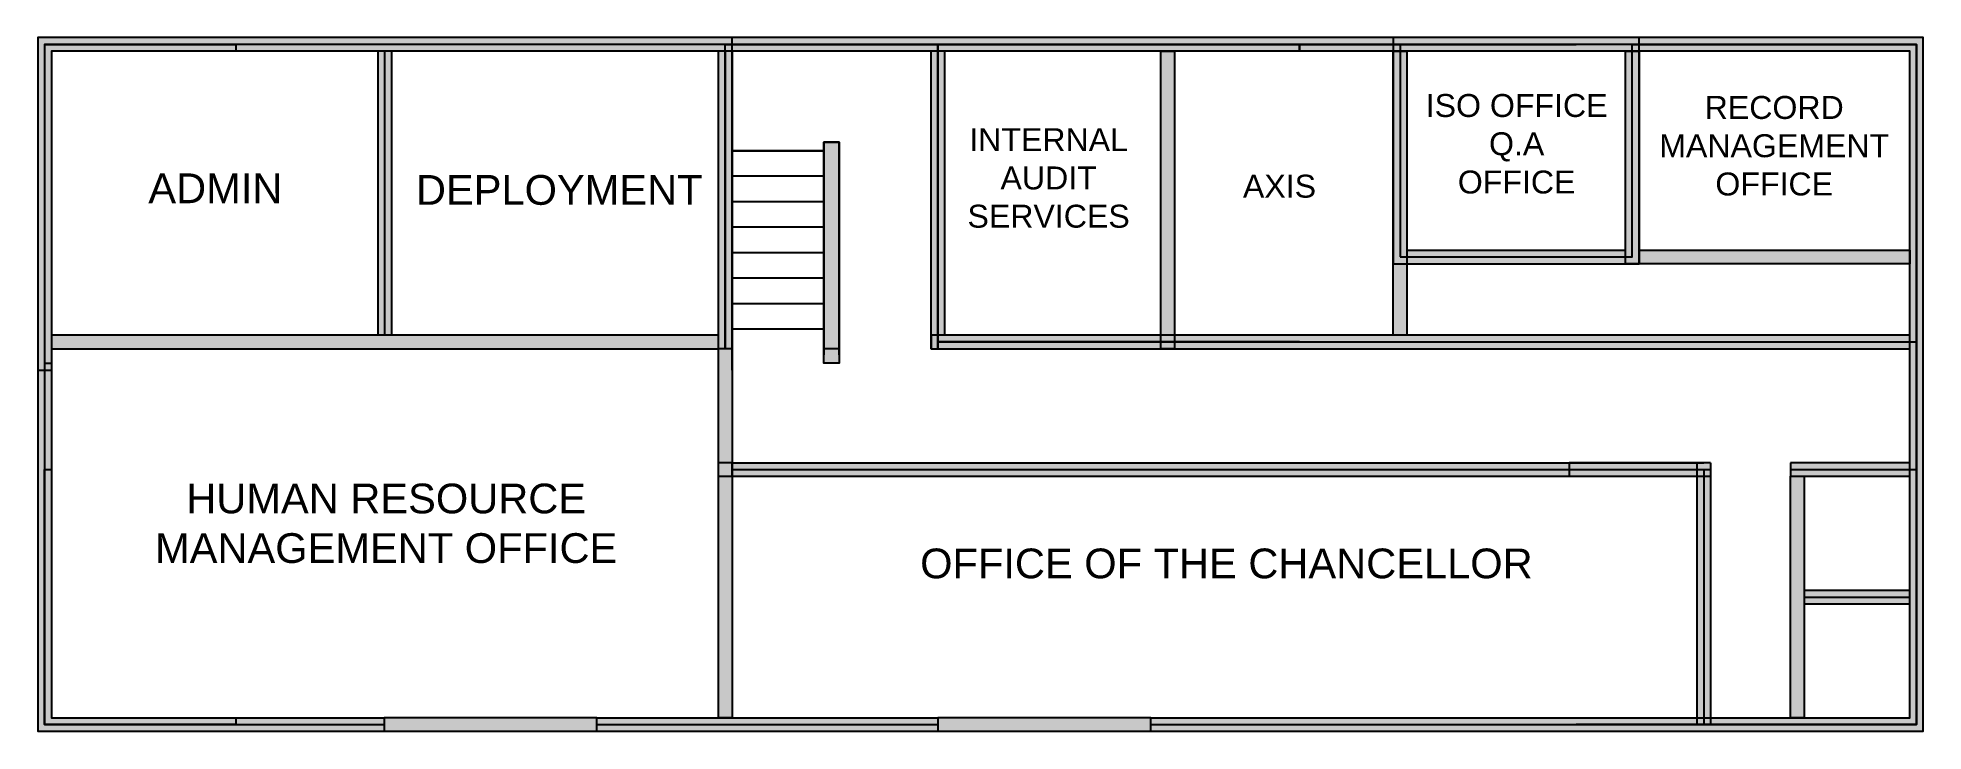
# Model space of a CAD drawing. Header units: centimetres. Extents: x 5342 to 27502, y 9932 to 18092.
import ezdxf

# ---------------------------------------------------------------- set-up
doc = ezdxf.new("R2010")
doc.units = ezdxf.units.CM
doc.layers.add('hatches', color=7, linetype='Continuous')
doc.styles.get("Standard").update_dxf_attribs({"font": 'arial.ttf'})

msp = doc.modelspace()

# ---------------------------------------------------------------- hatches: boundary and pattern name
at = {"layer": 'hatches'}
h = msp.add_hatch(color=256, dxfattribs=at)
h.dxf.hatch_style = 1
h.paths.add_polyline_path([(13502, 18092), (5342, 18092), (5342, 14182), (5422, 14182), (5422, 18012), (13422, 18012), (13502, 18012)])
h.paths.add_polyline_path([(13422, 18012), (7672, 18012), (7672, 17932), (13342, 17932), (13422, 17932)], flags=17)
h.paths.add_polyline_path([(7672, 18012), (5422, 18012), (5422, 14262), (5502, 14262), (5502, 17932), (7672, 17932)], flags=17)
h.paths.add_polyline_path([(5502, 14262), (5422, 14262), (5422, 14182), (5502, 14182)], flags=17)
h.paths.add_polyline_path([(5502, 14182), (5422, 14182), (5422, 13012), (5502, 13012), (5502, 13092)], flags=17)
h.paths.add_polyline_path([(5502, 13012), (5422, 13012), (5422, 10012), (7672, 10012), (7672, 10092), (5502, 10092)], flags=17)
h.paths.add_polyline_path([(5422, 13012), (5422, 14182), (5342, 14182), (5342, 9932), (9412, 9932), (9412, 10012), (5422, 10012)])
h.paths.add_polyline_path([(9412, 10092), (7672, 10092), (7672, 10012), (9412, 10012)], flags=17)
h.paths.add_polyline_path([(11912, 10092), (9412, 10092), (9412, 10012), (9412, 9932), (11912, 9932)])
h.paths.add_polyline_path([(9422, 17932), (9342, 17932), (9342, 14592), (9422, 14592)], flags=17)
h.paths.add_polyline_path([(9502, 17932), (9422, 17932), (9422, 14592), (9502, 14592)], flags=17)
h.paths.add_polyline_path([(13342, 14592), (5502, 14592), (5502, 14432), (13342, 14432)], flags=17)
h.paths.add_polyline_path([(13422, 17932), (13342, 17932), (13342, 14432), (13422, 14432)], flags=17)
h.paths.add_polyline_path([(13502, 17932), (13422, 17932), (13422, 14432), (13502, 14432)], flags=17)
h.paths.add_polyline_path([(13502, 18012), (13422, 18012), (13422, 17932), (13502, 17932)], flags=17)
h.paths.add_polyline_path([(15922, 18012), (13502, 18012), (13502, 17932), (15922, 17932)])
h.paths.add_polyline_path([(21272, 18092), (13502, 18092), (13502, 18012), (15922, 18012), (21272, 18012)])
h.paths.add_polyline_path([(20172, 18012), (15922, 18012), (15922, 17932), (20172, 17932)])
h.paths.add_polyline_path([(15922, 17932), (15842, 17932), (15842, 14592), (15922, 14592)])
h.paths.add_polyline_path([(16002, 17932), (15922, 17932), (15922, 14592), (16002, 14592)])
h = msp.add_hatch(color=256, dxfattribs=at)
h.dxf.hatch_style = 1
h.paths.add_polyline_path([(15922, 14592), (15842, 14592), (15842, 14432), (15922, 14432)])
h.paths.add_polyline_path([(18542, 14512), (15922, 14512), (15922, 14432), (18542, 14432)])
h.paths.add_polyline_path([(18542, 14592), (15922, 14592), (15922, 14512), (18542, 14512)])
h.paths.add_polyline_path([(18702, 14592), (18542, 14592), (18542, 14512), (18702, 14512)], flags=17)
h.paths.add_polyline_path([(18702, 17932), (18542, 17932), (18542, 14592), (18702, 14592)], flags=17)
h.paths.add_polyline_path([(18702, 14512), (18542, 14512), (18542, 14432), (18702, 14432)], flags=17)
h.paths.add_polyline_path([(27342, 14592), (18702, 14592), (18702, 14512), (27342, 14512)], flags=17)
h.paths.add_polyline_path([(27342, 14512), (18702, 14512), (18702, 14432), (27342, 14432)], flags=17)
h.paths.add_polyline_path([(21432, 17932), (21352, 17932), (21352, 15512), (21432, 15512)], flags=16)
h.paths.add_polyline_path([(21432, 15512), (21352, 15512), (21352, 17932), (21272, 17932), (21272, 15432), (21432, 15432)], flags=17)
h.paths.add_polyline_path([(21432, 15432), (21272, 15432), (21272, 14592), (21432, 14592)], flags=17)
h.paths.add_polyline_path([(24082, 18012), (21352, 18012), (21352, 17932), (21432, 17932), (24002, 17932), (24002, 15592), (21432, 15592), (21432, 15512), (24082, 15512)], flags=17)
h.paths.add_polyline_path([(24002, 15512), (21432, 15512), (21432, 15432), (24002, 15432)], flags=17)
h.paths.add_polyline_path([(21272, 18012), (20172, 18012), (20172, 17932), (21272, 17932)], flags=17)
h.paths.add_polyline_path([(21352, 18012), (21272, 18012), (21272, 17932), (21352, 17932)], flags=17)
h.paths.add_polyline_path([(24162, 18092), (21272, 18092), (21272, 18012), (21352, 18012), (24082, 18012), (24162, 18012)], flags=17)
h.paths.add_polyline_path([(24162, 18012), (24082, 18012), (24082, 17932), (24162, 17932)], flags=17)
h.paths.add_polyline_path([(24162, 17932), (24082, 17932), (24082, 15512), (24002, 15512), (24002, 15432), (24162, 15432)], flags=17)
h.paths.add_polyline_path([(27422, 18012), (24162, 18012), (24162, 17932), (27342, 17932), (27342, 14512), (27422, 14512)], flags=17)
h.paths.add_polyline_path([(27502, 18092), (24162, 18092), (24162, 18012), (27422, 18012), (27422, 14512), (27422, 10012), (18422, 10012), (18422, 9932), (27502, 9932)])
h.paths.add_polyline_path([(27342, 15592), (24162, 15592), (24162, 15432), (27342, 15432)], flags=0)
h = msp.add_hatch(color=256, dxfattribs=at)
h.dxf.hatch_style = 1
h.paths.add_polyline_path([(14582, 14262), (14762, 14262), (14762, 16862), (14582, 16862)])
h = msp.add_hatch(color=256, dxfattribs=at)
h.dxf.hatch_style = 1
h.paths.add_polyline_path([(27342, 15592), (24162, 15592), (24162, 15432), (27342, 15432)])
h.paths.add_polyline_path([(27422, 14512), (27342, 14512), (27342, 13012), (27422, 13012)])
h.paths.add_polyline_path([(27342, 13092), (25942, 13092), (25942, 13012), (27342, 13012)])
h = msp.add_hatch(color=256, dxfattribs=at)
h.dxf.hatch_style = 1
h.paths.add_polyline_path([(27422, 13012), (27342, 13012), (27342, 10092), (25002, 10092), (25002, 10012), (27422, 10012)])
h.paths.add_polyline_path([(27342, 11592), (26102, 11592), (26102, 11512), (27342, 11512)], flags=17)
h.paths.add_polyline_path([(27342, 11512), (26102, 11512), (26102, 11432), (27342, 11432)], flags=17)
h.paths.add_polyline_path([(25002, 10092), (24922, 10092), (24922, 10012), (25002, 10012)])
h.paths.add_polyline_path([(24922, 10092), (24842, 10092), (24842, 10012), (24922, 10012)])
h.paths.add_polyline_path([(18422, 10092), (15922, 10092), (15922, 9932), (18422, 9932)])
h.paths.add_polyline_path([(24842, 10092), (18422, 10092), (18422, 10012), (24842, 10012)])
h.paths.add_polyline_path([(15922, 10092), (11912, 10092), (11912, 10012), (15922, 10012)])
h.paths.add_polyline_path([(15922, 10012), (11912, 10012), (11912, 9932), (15922, 9932)])
h.paths.add_polyline_path([(13502, 12932), (13342, 12932), (13342, 10092), (13502, 10092)])
h.paths.add_polyline_path([(23342, 13012), (13502, 13012), (13502, 12932), (23342, 12932)])
h.paths.add_polyline_path([(23342, 13092), (13502, 13092), (13502, 13012), (23342, 13012)])
h.paths.add_polyline_path([(13502, 13092), (13342, 13092), (13342, 12932), (13502, 12932)])
h.paths.add_polyline_path([(13502, 14342), (13502, 14432), (13342, 14432), (13342, 14342), (13342, 13092), (13502, 13092)])
h = msp.add_hatch(color=256, dxfattribs=at)
h.dxf.hatch_style = 1
h.paths.add_polyline_path([(25002, 13092), (24842, 13092), (24842, 13012), (25002, 13012)])
h.paths.add_polyline_path([(25002, 13012), (24922, 13012), (24922, 12932), (25002, 12932)])
h.paths.add_polyline_path([(24922, 13012), (24842, 13012), (24842, 12932), (24922, 12932)])
h.paths.add_polyline_path([(24842, 13092), (23342, 13092), (23342, 13012), (24842, 13012)])
h.paths.add_polyline_path([(24842, 13012), (23342, 13012), (23342, 12932), (24842, 12932)])
h.paths.add_polyline_path([(24922, 12932), (24842, 12932), (24842, 10092), (24922, 10092)])
h.paths.add_polyline_path([(25002, 12932), (24922, 12932), (24922, 10092), (25002, 10092)])
h.paths.add_polyline_path([(27342, 13012), (25942, 13012), (25942, 12932), (26102, 12932), (27342, 12932)])
h.paths.add_polyline_path([(26102, 12932), (25942, 12932), (25942, 10092), (26102, 10092)])

# ---------------------------------------------------------------- linework, layer by layer
for p, q in [((9342, 14592), (9342, 17932)), ((9422, 14592), (9422, 17932)), ((9502, 14592), (9502, 17932)), ((5502, 15432), (5502, 13092)), ((13502, 14432), (13342, 14432)), ((14762, 14432), (14582, 14432)), ((24082, 14512), (27422, 14512)), ((23342, 13092), (24922, 13092)), ((25942, 13092), (25942, 12932)), ((23342, 13012), (24922, 13012)), ((23342, 12932), (24922, 12932)), ((24922, 13012), (25002, 13012)), ((25942, 13012), (27422, 13012)), ((26102, 11592), (27342, 11592)), ((26102, 11512), (27342, 11512)), ((26102, 11432), (27342, 11432))]:
    msp.add_line(p, q)
for points in [[(18422, 9932), (27502, 9932), (27502, 18092), (5342, 18092), (5342, 9932), (9412, 9932)], [(13502, 14182), (13502, 18092), (5342, 18092), (5342, 14182), (5502, 14182)], [(18422, 10012), (27422, 10012), (27422, 18012), (5422, 18012), (5422, 10012), (9412, 10012)], [(5422, 18012), (7672, 18012), (7672, 17932)], [(13422, 14432), (13422, 18012), (5422, 18012), (5422, 14262), (5502, 14262)], [(13422, 18012), (23422, 18012)], [(13422, 18012), (15922, 18012), (15922, 14512)], [(13422, 14512), (13422, 18012)], [(13422, 14432), (13422, 18012)], [(15922, 18012), (20172, 18012), (20172, 17932)], [(20172, 14512), (15922, 14512), (15922, 18012)], [(20172, 17932), (20172, 18012)], [(24082, 18012), (27422, 18012), (27422, 10012), (23422, 10012)], [(18422, 10092), (27342, 10092), (27342, 17932), (5502, 17932), (5502, 10092), (9412, 10092)], [(13342, 14342), (13342, 17932), (5502, 17932), (5502, 14342)], [(13422, 17932), (13422, 14432)], [(13502, 17932), (13502, 14262)], [(15842, 14432), (15842, 17932)], [(20172, 14512), (15922, 14512), (15922, 17932)], [(15922, 14432), (15922, 17932)], [(20252, 14592), (16002, 14592), (16002, 17932)], [(15842, 14432), (27342, 14432)], [(15922, 14512), (27342, 14512)], [(13502, 14342), (13502, 10092), (13342, 10092), (13342, 14342)], [(5502, 13092), (5502, 12932)], [(13342, 12932), (13502, 12932), (13502, 13092), (13342, 13092)], [(13502, 13092), (23342, 13092)], [(25002, 13092), (23342, 13092), (23342, 12932), (25002, 12932)], [(24842, 13092), (24842, 10012)], [(25002, 13092), (25002, 10012)], [(25942, 12932), (27342, 12932), (27342, 13092), (25942, 13092)], [(5422, 13012), (5422, 10012), (9412, 10012)], [(7672, 10092), (7672, 10012), (5422, 10012), (5422, 13012), (5502, 13012)], [(13502, 13012), (23342, 13012)], [(13502, 12932), (23342, 12932)], [(23342, 13012), (25002, 13012)], [(24922, 13012), (24922, 10012), (24922, 10012)], [(9412, 10092), (9412, 9932)], [(11912, 10092), (15922, 10092)], [(11912, 9932), (11912, 10092)], [(11912, 10012), (15922, 10012)], [(15922, 10092), (15922, 9932)], [(18422, 9932), (18422, 10092)], [(11912, 9932), (15922, 9932)]]:
    msp.add_lwpolyline(points)
for points in [[(21272, 15432), (24162, 15432), (24162, 18092), (21272, 18092)], [(21352, 15512), (24082, 15512), (24082, 18012), (21352, 18012)], [(18542, 17932), (18702, 17932), (18702, 14432), (18542, 14432)], [(21272, 17932), (21432, 17932), (21432, 14592), (21272, 14592)], [(21432, 15592), (24002, 15592), (24002, 17932), (21432, 17932)], [(24002, 17932), (24162, 17932), (24162, 15432), (24002, 15432)], [(24162, 15592), (27342, 15592), (27342, 15432), (24162, 15432)], [(13342, 14592), (5502, 14592), (5502, 14432), (13342, 14432)], [(27342, 14592), (15842, 14592), (15842, 14432), (27342, 14432)], [(25942, 12932), (26102, 12932), (26102, 10092), (25942, 10092)], [(11912, 10092), (9412, 10092), (9412, 9932), (11912, 9932)], [(18422, 10092), (15922, 10092), (15922, 9932), (18422, 9932)]]:
    msp.add_lwpolyline(points, close=True)
for p, q in [((14582, 16762), (14582, 14362)), ((14762, 16762), (14762, 14362))]:
    msp.add_line(p, q, dxfattribs=at)
for points in [[(14762, 14362), (14762, 16862), (14582, 16862), (14582, 14362)], [(13502, 16762), (14582, 16762)], [(14582, 16762), (13502, 16762)], [(14582, 16462), (13502, 16462)], [(14582, 16161), (13502, 16161)], [(14582, 15862), (13502, 15862)], [(14582, 15561), (13502, 15561)], [(14764, 15561), (14762, 15561)], [(14582, 15262), (13502, 15262)], [(14582, 14961), (13502, 14961)], [(14582, 14661), (13502, 14661)], [(15922, 14512), (15922, 14432)]]:
    msp.add_lwpolyline(points, dxfattribs=at)
msp.add_lwpolyline([(14582, 16862), (14762, 16862), (14762, 14262), (14582, 14262)], close=True, dxfattribs=at)

# ---------------------------------------------------------------- texts
at = {"layer": 'hatches', "attachment_point": 1}
for s, width, insert, char_height in [('\\pxqc;ISO OFFICE\\PQ.A \\POFFICE', 3475.63, (20985, 17429), 270), ('\\pxqc;RECORD MANAGEMENT OFFICE', 3475.63, (24012, 17406), 270), ('\\pxqc;INTERNAL AUDIT SERVICES', 2986.74, (15729, 17027), 270), ('ADMIN', 3018.43, (6642, 16495), 350), ('DEPLOYMENT', 3018.43, (9787, 16476), 350), ('AXIS', 3475.63, (19506, 16480), 270), ('\\pxqc;HUMAN RESOURCE MANAGEMENT OFFICE', 7006.03, (5934, 12846), 350), ('\\pxqc;OFFICE OF THE CHANCELLOR', 7006.03, (15809, 12082), 350)]:
    msp.add_mtext_dynamic_manual_height_columns(s, width=width, gutter_width=12.5, heights=[0], dxfattribs=dict(at, insert=insert, char_height=char_height))

doc.saveas('drawing.dxf')
